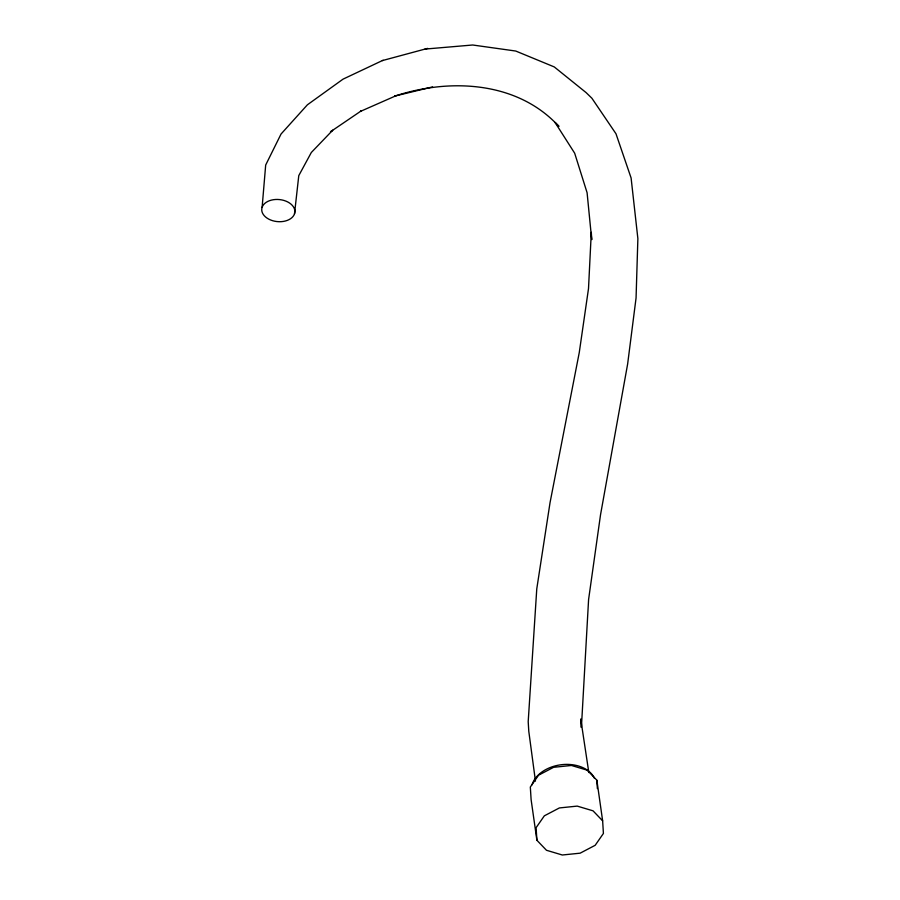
<?xml version="1.0" encoding="UTF-8"?>
<svg xmlns="http://www.w3.org/2000/svg" width="900" height="900" viewBox="0 0 900 900"><rect width="100%" height="100%" fill="white"/><g stroke="black" fill="none" stroke-linecap="round" stroke-linejoin="round"><path stroke-width="1.35" d="M581.411 727.279L588.589 599.558L600.525 514.8L627.637 364.027L636.064 297.968L637.875 238.624L631.102 177.975L615.982 133.763L591.896 98.235L586.114 92.61L554.265 66.926L515.756 51.041L472.691 45L424.946 49.084M262.125 207.292L265.68 165.049L281.048 134.021L307.384 104.816L343.046 79.144L382.365 60.581L427.624 48.386M294.502 213.851A16.627 11.07 5.6 0 0 273.33 199.721A16.627 11.07 5.6 0 0 267.097 218.149A16.627 11.07 5.6 0 0 294.502 213.851L298.777 175.635L311.321 152.494L332.685 130.252L330.502 131.771L361.249 110.858L360.506 111.364L395.798 95.828L394.897 96.052C449.865 78.03 517.376 81.191 558.72 126.236M382.365 60.581L383.265 60.345M394.897 96.052L432.585 86.906M558.9 126.169L555.041 122.422L574.673 153.203L587.092 192.724L591.683 239.422M596.857 780.21L587.261 770.197L571.433 765.472L553.601 767.306L538.56 775.192L530.325 787.028L531.113 799.639L536.895 840.262L546.48 850.275L562.309 855L580.14 853.178L595.181 845.291L603.416 833.456L602.64 820.845L596.857 780.21L597.375 788.614M602.64 820.845L593.044 810.832L577.215 806.107L559.384 807.941L544.342 815.827L536.108 827.663L536.895 840.262M588.825 772.538L580.748 718.988L581.242 727.301M535.455 781.099L528.784 731.306L528.199 721.62L536.771 588.881L550.046 502.605L579.262 352.553L588.51 288.574L591.3 232.301L591.739 239.58M532.046 784.766A32.512 22.871 -8.1 0 1 562.219 764.617A32.512 22.871 -8.1 0 1 594.484 778.365"/></g></svg>
